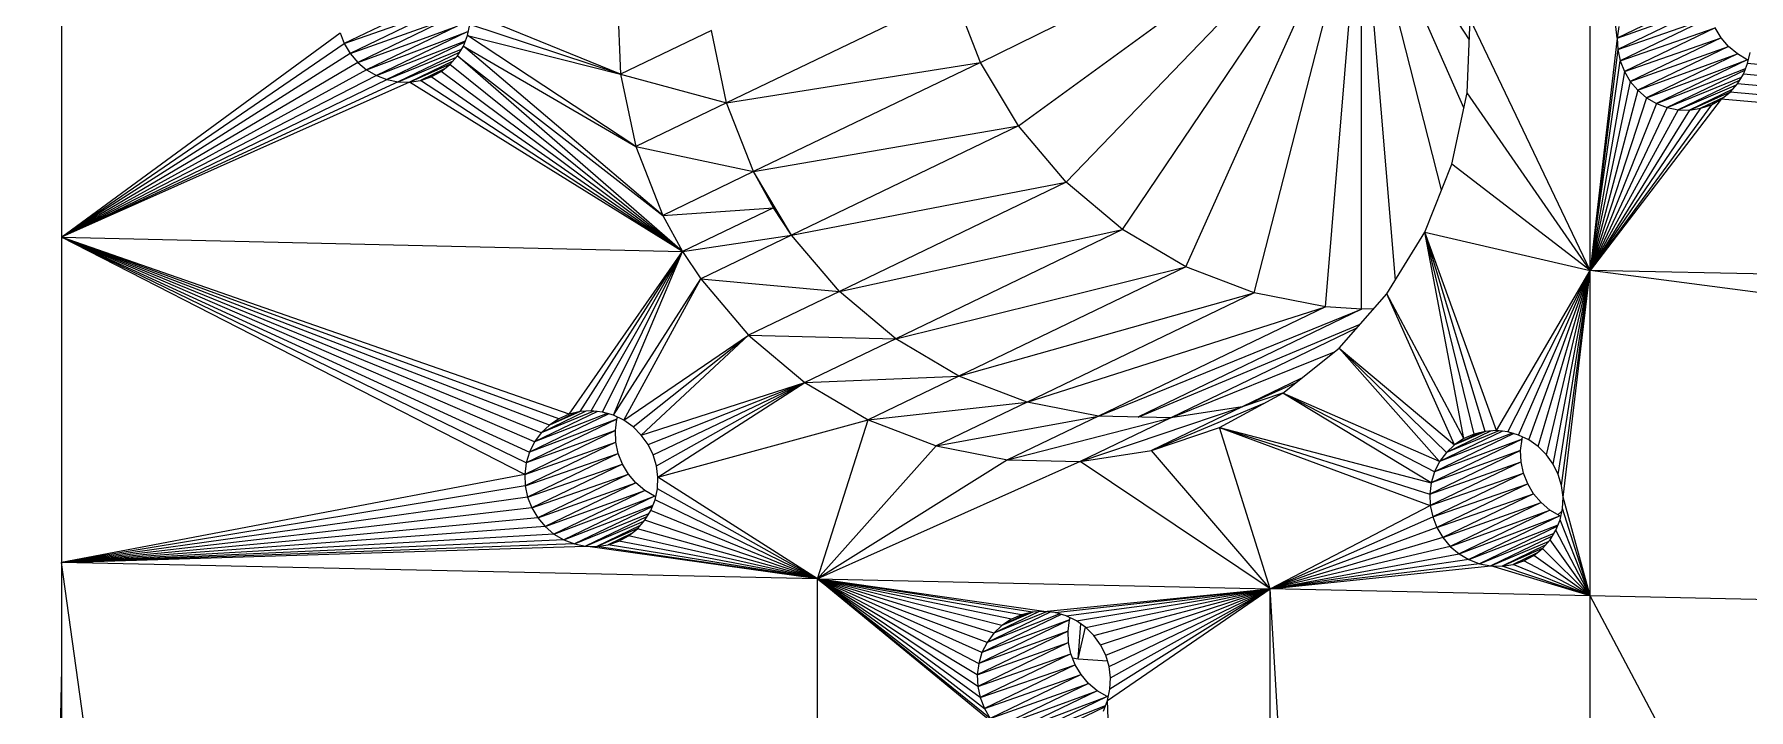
# Model space of a CAD drawing. Header units: millimetres. Extents: x -72 to 40, y 37 to 183.
# Drawn here: x -68.02 to -61.73, y 143.31 to 145.79 of the extents above; entities that cross this region are included whole.
import ezdxf

# ---------------------------------------------------------------- set-up
doc = ezdxf.new("R2010")
doc.units = ezdxf.units.MM
doc.layers.add('Shape2DView002', color=7, linetype='CONTINUOUS')

msp = doc.modelspace()

# ---------------------------------------------------------------- linework, layer by layer
at = {"layer": 'Shape2DView002'}
for p, q in [((-62.3162, 144.9242), (-62.3162, 146.6124)), ((-62.2168, 145.7767), (-62.3162, 146.6124)), ((-64.5522, 145.6874), (-63.1548, 146.3735)), ((-64.413, 145.4545), (-63.1548, 146.3735)), ((-64.2377, 145.248), (-63.1548, 146.3735)), ((-64.0312, 145.0739), (-63.1548, 146.3735)), ((-63.7994, 144.9372), (-63.1548, 146.3735)), ((-63.5491, 144.8418), (-63.1548, 146.3735)), ((-63.2875, 144.7905), (-63.1548, 146.3735)), ((-63.1548, 144.7819), (-63.1548, 146.3735)), ((-63.0307, 144.8887), (-63.1548, 146.3735)), ((-63.1548, 146.3735), (-62.7595, 145.7701)), ((-62.8609, 145.2194), (-63.1548, 146.3735)), ((-62.7794, 145.5207), (-63.1548, 146.3735)), ((-67.9223, 145.8905), (-67.9223, 145.0465)), ((-66.5529, 145.9164), (-66.8857, 145.756)), ((-65.8835, 145.9136), (-65.8723, 145.6437)), ((-64.6512, 145.94), (-65.4834, 145.539)), ((-64.5522, 145.6874), (-64.6512, 145.94)), ((-61.8838, 145.9371), (-62.2168, 145.7767)), ((-62.2168, 145.7767), (-61.8821, 145.8949)), ((-61.8821, 145.8949), (-62.215, 145.7345)), ((-66.8857, 145.756), (-66.5311, 145.88)), ((-66.5311, 145.88), (-66.864, 145.7196)), ((-66.864, 145.7196), (-66.5037, 145.8477)), ((-66.5037, 145.8477), (-66.8366, 145.6873)), ((-66.8366, 145.6873), (-66.4714, 145.8205)), ((-66.4714, 145.8205), (-66.8044, 145.6601)), ((-66.4336, 145.7853), (-66.4248, 145.8263)), ((-65.8723, 145.6437), (-66.4248, 145.8263)), ((-65.8723, 145.6437), (-66.4231, 145.8684)), ((-62.7676, 145.576), (-62.7563, 145.8454)), ((-62.3162, 144.9242), (-62.7563, 145.8454)), ((-62.2115, 145.8184), (-62.2168, 145.7767)), ((-62.215, 145.7345), (-61.8734, 145.8535)), ((-61.8734, 145.8535), (-62.2062, 145.6931)), ((-67.9223, 145.0465), (-66.9012, 145.7954)), ((-67.9223, 145.0465), (-66.8857, 145.756)), ((-66.9012, 145.7954), (-66.8857, 145.756)), ((-66.8857, 145.756), (-66.864, 145.7196)), ((-66.8044, 145.6601), (-66.4352, 145.7992)), ((-66.4352, 145.7992), (-66.7681, 145.6388)), ((-66.7681, 145.6388), (-66.441, 145.7667)), ((-66.443, 145.7617), (-66.7291, 145.6239)), ((-66.449, 145.7465), (-66.4336, 145.7853)), ((-65.8163, 145.3786), (-66.4336, 145.7853)), ((-66.4336, 145.7853), (-65.8723, 145.6437)), ((-65.5393, 145.8041), (-65.8723, 145.6437)), ((-65.4834, 145.539), (-65.5393, 145.8041)), ((-65.4834, 145.539), (-65.5393, 145.8041)), ((-62.2168, 145.7767), (-62.3162, 144.9242)), ((-62.2168, 145.7767), (-62.215, 145.7345)), ((-62.2062, 145.6931), (-61.8579, 145.814)), ((-61.8579, 145.814), (-62.1908, 145.6536)), ((-62.1908, 145.6536), (-61.8361, 145.7776)), ((-61.8361, 145.7776), (-62.169, 145.6172)), ((-61.8361, 145.7776), (-61.8579, 145.814)), ((-61.8087, 145.7454), (-61.8361, 145.7776)), ((-66.864, 145.7196), (-67.9223, 145.0465)), ((-66.864, 145.7196), (-66.8366, 145.6873)), ((-66.7291, 145.6239), (-66.4559, 145.7352)), ((-66.4624, 145.7246), (-66.6881, 145.6158)), ((-66.6881, 145.6158), (-66.4744, 145.7069)), ((-66.4982, 145.6799), (-66.4708, 145.711)), ((-66.4708, 145.711), (-66.449, 145.7465)), ((-65.6448, 144.9938), (-66.4708, 145.711)), ((-66.4708, 145.711), (-65.7174, 145.1259)), ((-65.7174, 145.1259), (-66.449, 145.7465)), ((-66.449, 145.7465), (-65.8163, 145.3786)), ((-62.215, 145.7345), (-62.3162, 144.9242)), ((-62.3162, 144.9242), (-62.2062, 145.6931)), ((-62.215, 145.7345), (-62.2062, 145.6931)), ((-62.2062, 145.6931), (-62.1908, 145.6536)), ((-62.169, 145.6172), (-61.8087, 145.7454)), ((-61.8087, 145.7454), (-62.1416, 145.5849)), ((-62.1416, 145.5849), (-61.7764, 145.7182)), ((-61.7764, 145.7182), (-62.1094, 145.5577)), ((-62.1094, 145.5577), (-61.7402, 145.6968)), ((-61.7402, 145.6968), (-62.0732, 145.5364)), ((-61.7764, 145.7182), (-61.8087, 145.7454)), ((-61.7402, 145.6968), (-61.7764, 145.7182)), ((-61.736, 145.6952), (-61.7402, 145.6968)), ((-61.7386, 145.6829), (-61.7299, 145.7239)), ((-66.8366, 145.6873), (-67.9223, 145.0465)), ((-66.8044, 145.6601), (-67.9223, 145.0465)), ((-66.7681, 145.6388), (-67.9223, 145.0465)), ((-66.8366, 145.6873), (-66.8044, 145.6601)), ((-66.8044, 145.6601), (-66.7681, 145.6388)), ((-66.7681, 145.6388), (-66.7291, 145.6239)), ((-66.4882, 145.6913), (-66.6467, 145.6149)), ((-66.6467, 145.6149), (-66.4965, 145.6819)), ((-66.5201, 145.6625), (-66.6058, 145.6212)), ((-66.6058, 145.6212), (-66.524, 145.6593)), ((-66.6058, 145.6212), (-66.5667, 145.6344)), ((-66.5667, 145.6344), (-66.5305, 145.6541)), ((-65.6448, 144.9938), (-66.5667, 145.6344)), ((-66.5305, 145.6541), (-66.4982, 145.6799)), ((-65.6448, 144.9938), (-66.5305, 145.6541)), ((-65.6448, 144.9938), (-66.4982, 145.6799)), ((-65.8723, 145.6437), (-65.4834, 145.539)), ((-65.8723, 145.6437), (-65.8163, 145.3786)), ((-65.4834, 145.539), (-64.5522, 145.6874)), ((-64.5522, 145.6874), (-65.3844, 145.2864)), ((-64.413, 145.4545), (-64.5522, 145.6874)), ((-62.1908, 145.6536), (-62.3162, 144.9242)), ((-62.1908, 145.6536), (-62.169, 145.6172)), ((-62.0732, 145.5364), (-61.746, 145.6643)), ((-61.7481, 145.6593), (-62.0341, 145.5215)), ((-62.0341, 145.5215), (-61.7611, 145.6328)), ((-61.7759, 145.6086), (-61.7541, 145.6441)), ((-61.7541, 145.6441), (-61.7386, 145.6829)), ((-51.5335, 144.6891), (-61.7541, 145.6441)), ((-51.5335, 144.6891), (-61.7386, 145.6829)), ((-67.9223, 145.0465), (-66.7291, 145.6239)), ((-66.6881, 145.6158), (-67.9223, 145.0465)), ((-66.6467, 145.6149), (-67.9223, 145.0465)), ((-66.7291, 145.6239), (-66.6881, 145.6158)), ((-66.6881, 145.6158), (-66.6467, 145.6149)), ((-66.6467, 145.6149), (-66.6058, 145.6212)), ((-65.6448, 144.9938), (-66.6467, 145.6149)), ((-65.6448, 144.9938), (-66.6058, 145.6212)), ((-62.8235, 145.3133), (-62.7676, 145.576)), ((-62.3162, 144.9242), (-62.7676, 145.576)), ((-62.169, 145.6172), (-62.3162, 144.9242)), ((-62.1416, 145.5849), (-62.3162, 144.9242)), ((-62.169, 145.6172), (-62.1416, 145.5849)), ((-62.1416, 145.5849), (-62.1094, 145.5577)), ((-61.7676, 145.6222), (-61.9932, 145.5134)), ((-61.9932, 145.5134), (-61.7796, 145.6044)), ((-61.7933, 145.5889), (-61.9517, 145.5125)), ((-61.9517, 145.5125), (-61.8016, 145.5795)), ((-61.8355, 145.5518), (-61.8033, 145.5776)), ((-61.8033, 145.5776), (-61.7759, 145.6086)), ((-51.5335, 144.6891), (-61.8033, 145.5776)), ((-51.5335, 144.6891), (-61.7759, 145.6086)), ((-65.4834, 145.539), (-65.8163, 145.3786)), ((-65.3844, 145.2864), (-65.4834, 145.539)), ((-65.3844, 145.2864), (-65.4834, 145.539)), ((-62.1094, 145.5577), (-62.3162, 144.9242)), ((-61.8355, 145.5518), (-62.3162, 144.9242)), ((-62.0732, 145.5364), (-62.3162, 144.9242)), ((-61.8717, 145.532), (-62.3162, 144.9242)), ((-62.0341, 145.5215), (-62.3162, 144.9242)), ((-62.3162, 144.9242), (-61.9108, 145.5188)), ((-61.9932, 145.5134), (-62.3162, 144.9242)), ((-61.9517, 145.5125), (-62.3162, 144.9242)), ((-62.1094, 145.5577), (-62.0732, 145.5364)), ((-62.0732, 145.5364), (-62.0341, 145.5215)), ((-62.0341, 145.5215), (-61.9932, 145.5134)), ((-61.9932, 145.5134), (-61.9517, 145.5125)), ((-61.9517, 145.5125), (-61.9108, 145.5188)), ((-61.8251, 145.5601), (-61.9108, 145.5188)), ((-61.9108, 145.5188), (-61.829, 145.557)), ((-61.9108, 145.5188), (-61.8717, 145.532)), ((-61.8717, 145.532), (-61.8355, 145.5518)), ((-51.5335, 144.6891), (-61.8355, 145.5518)), ((-65.3844, 145.2864), (-64.413, 145.4545)), ((-64.413, 145.4545), (-65.2453, 145.0534)), ((-64.2377, 145.248), (-64.413, 145.4545)), ((-65.8163, 145.3786), (-65.3844, 145.2864)), ((-65.8163, 145.3786), (-65.7174, 145.1259)), ((-65.3844, 145.2864), (-65.7174, 145.1259)), ((-65.312, 145.1543), (-65.3844, 145.2864)), ((-65.2453, 145.0534), (-65.3844, 145.2864)), ((-62.9225, 145.065), (-62.8235, 145.3133)), ((-62.3162, 144.9242), (-62.8235, 145.3133)), ((-65.2453, 145.0534), (-64.2377, 145.248)), ((-64.2377, 145.248), (-65.0699, 144.847)), ((-64.0312, 145.0739), (-64.2377, 145.248)), ((-65.7174, 145.1259), (-65.312, 145.1543)), ((-65.312, 145.1543), (-65.6448, 144.9938)), ((-65.2453, 145.0534), (-65.312, 145.1543)), ((-65.7174, 145.1259), (-65.6448, 144.9938)), ((-65.0699, 144.847), (-64.0312, 145.0739)), ((-64.0312, 145.0739), (-64.8634, 144.6729)), ((-63.7994, 144.9372), (-64.0312, 145.0739)), ((-63.0617, 144.8381), (-62.9225, 145.065)), ((-62.7793, 144.3074), (-62.9225, 145.065)), ((-62.9225, 145.065), (-62.3162, 144.9242)), ((-62.7414, 144.3239), (-62.9225, 145.065)), ((-62.7013, 144.3337), (-62.9225, 145.065)), ((-62.66, 144.3364), (-62.9225, 145.065)), ((-66.2241, 144.1759), (-67.9223, 145.0465)), ((-67.9223, 145.0465), (-67.9223, 143.8528)), ((-67.9223, 145.0465), (-65.6448, 144.9938)), ((-67.9223, 145.0465), (-66.2067, 144.2577)), ((-66.188, 144.295), (-67.9223, 145.0465)), ((-66.1634, 144.3284), (-67.9223, 145.0465)), ((-66.1334, 144.3569), (-67.9223, 145.0465)), ((-66.0991, 144.3798), (-67.9223, 145.0465)), ((-66.0613, 144.3963), (-67.9223, 145.0465)), ((-66.2189, 144.2177), (-67.9223, 145.0465)), ((-65.6448, 144.9938), (-65.2453, 145.0534)), ((-65.2453, 145.0534), (-65.5781, 144.893)), ((-65.0699, 144.847), (-65.2453, 145.0534)), ((-65.2453, 145.0534), (-65.2453, 145.0534)), ((-65.2453, 145.0534), (-65.2453, 145.0534)), ((-65.0699, 144.847), (-65.2453, 145.0534)), ((-66.0613, 144.3963), (-65.6448, 144.9938)), ((-66.0211, 144.4061), (-65.6448, 144.9938)), ((-65.9799, 144.4088), (-65.6448, 144.9938)), ((-65.9385, 144.4043), (-65.6448, 144.9938)), ((-65.8984, 144.3928), (-65.6448, 144.9938)), ((-65.6448, 144.9938), (-65.5781, 144.893)), ((-65.8984, 144.3928), (-65.5781, 144.893)), ((-65.8606, 144.3746), (-65.5781, 144.893)), ((-65.5781, 144.893), (-65.0699, 144.847)), ((-65.5781, 144.893), (-65.4028, 144.6865)), ((-64.8634, 144.6729), (-63.7994, 144.9372)), ((-63.7994, 144.9372), (-64.6316, 144.5362)), ((-63.5491, 144.8418), (-63.7994, 144.9372)), ((-62.66, 144.3364), (-62.3162, 144.9242)), ((-62.6186, 144.3319), (-62.3162, 144.9242)), ((-62.5785, 144.3204), (-62.3162, 144.9242)), ((-62.5408, 144.3022), (-62.3162, 144.9242)), ((-62.5064, 144.2778), (-62.3162, 144.9242)), ((-62.4764, 144.248), (-62.3162, 144.9242)), ((-62.4518, 144.2135), (-62.3162, 144.9242)), ((-62.4331, 144.1754), (-62.3162, 144.9242)), ((-62.4209, 144.1348), (-62.3162, 144.9242)), ((-62.4157, 144.0929), (-62.3162, 144.9242)), ((-62.3162, 143.7305), (-62.3162, 144.9242)), ((-51.5335, 143.4954), (-62.3162, 144.9242)), ((-51.5335, 144.6891), (-62.3162, 144.9242)), ((-65.0699, 144.847), (-65.4028, 144.6865)), ((-64.8633, 144.6729), (-65.0699, 144.847)), ((-65.0699, 144.847), (-65.0699, 144.847)), ((-65.0699, 144.847), (-65.0699, 144.847)), ((-64.8634, 144.6729), (-65.0699, 144.847)), ((-64.6316, 144.5362), (-63.5491, 144.8418)), ((-63.5491, 144.8418), (-64.3813, 144.4408)), ((-63.2875, 144.7905), (-63.5491, 144.8418)), ((-63.237, 144.6393), (-63.0617, 144.8381)), ((-62.8136, 144.2845), (-63.0617, 144.8381)), ((-62.7793, 144.3074), (-63.0617, 144.8381)), ((-64.3813, 144.4408), (-63.2875, 144.7905)), ((-63.2875, 144.7905), (-64.1197, 144.3895)), ((-64.1197, 144.3895), (-63.1548, 144.7819)), ((-63.1548, 144.7819), (-63.9757, 144.3863)), ((-63.1548, 144.7819), (-63.2875, 144.7905)), ((-63.1105, 144.7828), (-63.1548, 144.7819)), ((-65.8606, 144.3746), (-65.4028, 144.6865)), ((-65.8262, 144.3502), (-65.4028, 144.6865)), ((-65.7963, 144.3204), (-65.4028, 144.6865)), ((-65.4028, 144.6865), (-64.8633, 144.6729)), ((-65.4028, 144.6865), (-65.1963, 144.5125)), ((-63.9741, 144.3863), (-63.1596, 144.7272)), ((-63.1729, 144.712), (-63.8543, 144.3837)), ((-64.8633, 144.6729), (-65.1963, 144.5125)), ((-64.8634, 144.6729), (-64.8634, 144.6729)), ((-64.8634, 144.6729), (-64.8634, 144.6729)), ((-64.6316, 144.5362), (-64.8634, 144.6729)), ((-64.6316, 144.5362), (-64.8633, 144.6729)), ((-63.8543, 144.3837), (-63.2542, 144.6256)), ((-63.4435, 144.4742), (-63.237, 144.6393)), ((-62.8682, 144.2226), (-63.237, 144.6393)), ((-63.237, 144.6393), (-62.8136, 144.2845)), ((-62.8436, 144.256), (-63.237, 144.6393)), ((-65.7963, 144.3204), (-65.1963, 144.5125)), ((-65.7716, 144.2859), (-65.1963, 144.5125)), ((-65.753, 144.2478), (-65.1963, 144.5125)), ((-65.7408, 144.2072), (-65.1963, 144.5125)), ((-65.7355, 144.1653), (-65.1963, 144.5125)), ((-65.1963, 144.5125), (-64.6316, 144.5362)), ((-65.1963, 144.5125), (-64.9646, 144.3757)), ((-64.6316, 144.5362), (-64.9646, 144.3757)), ((-64.3813, 144.4408), (-64.6316, 144.5362)), ((-64.6316, 144.5362), (-64.6316, 144.5362)), ((-64.6316, 144.5362), (-64.6316, 144.5362)), ((-64.3813, 144.4408), (-64.6316, 144.5362)), ((-63.3768, 144.5276), (-63.5926, 144.4236)), ((-63.5926, 144.4236), (-63.3973, 144.5112)), ((-64.9646, 144.3757), (-64.3813, 144.4408)), ((-64.3813, 144.4408), (-64.7143, 144.2804)), ((-64.1197, 144.3895), (-64.3813, 144.4408)), ((-63.9256, 144.2632), (-63.5119, 144.4369)), ((-63.6753, 144.3476), (-63.4435, 144.4742)), ((-63.4451, 144.4734), (-63.5926, 144.4236)), ((-63.4451, 144.4734), (-63.5926, 144.4236)), ((-62.899, 144.1453), (-63.4435, 144.4742)), ((-62.8869, 144.1853), (-63.4435, 144.4742)), ((-62.8682, 144.2226), (-63.4435, 144.4742)), ((-65.8859, 144.3781), (-66.2189, 144.2177)), ((-65.916, 144.3978), (-66.2067, 144.2577)), ((-65.8859, 144.3781), (-66.2067, 144.2577)), ((-65.9571, 144.4063), (-66.188, 144.295)), ((-65.9216, 144.3994), (-66.188, 144.295)), ((-65.9708, 144.4078), (-66.1634, 144.3284)), ((-65.9992, 144.4075), (-66.1634, 144.3284)), ((-66.0204, 144.4061), (-66.1334, 144.3569)), ((-66.0418, 144.401), (-66.1334, 144.3569)), ((-66.0991, 144.3798), (-66.1334, 144.3569)), ((-66.0613, 144.3963), (-66.0991, 144.3798)), ((-66.0211, 144.4061), (-66.0613, 144.3963)), ((-65.9799, 144.4088), (-66.0211, 144.4061)), ((-65.9385, 144.4043), (-65.9799, 144.4088)), ((-65.8984, 144.3928), (-65.9385, 144.4043)), ((-65.8606, 144.3746), (-65.8984, 144.3928)), ((-65.8913, 144.3364), (-65.8859, 144.3781)), ((-65.8859, 144.3781), (-65.8836, 144.3857)), ((-65.8262, 144.3502), (-65.8606, 144.3746)), ((-65.7355, 144.1653), (-64.9646, 144.3757)), ((-65.1498, 143.7923), (-64.9646, 144.3757)), ((-64.9646, 144.3757), (-64.7143, 144.2804)), ((-64.7143, 144.2804), (-64.1197, 144.3895)), ((-64.1197, 144.3895), (-64.4527, 144.229)), ((-64.4527, 144.229), (-63.8543, 144.3837)), ((-64.1872, 144.2233), (-63.5926, 144.4236)), ((-63.8543, 144.3837), (-64.1872, 144.2233)), ((-63.8543, 144.3837), (-64.1197, 144.3895)), ((-63.5926, 144.4236), (-63.9256, 144.2632)), ((-63.5926, 144.4236), (-63.8543, 144.3837)), ((-65.8913, 144.3364), (-66.2241, 144.1759)), ((-65.8913, 144.3364), (-66.2189, 144.2177)), ((-66.1634, 144.3284), (-66.188, 144.295)), ((-66.1334, 144.3569), (-66.1634, 144.3284)), ((-65.8894, 144.2942), (-65.8913, 144.3364)), ((-65.7963, 144.3204), (-65.8262, 144.3502)), ((-65.7716, 144.2859), (-65.7963, 144.3204)), ((-63.9256, 144.2632), (-63.6753, 144.3476)), ((-63.49, 143.7561), (-63.6753, 144.3476)), ((-63.6753, 144.3476), (-62.899, 144.1453)), ((-63.6753, 144.3476), (-62.9043, 144.1036)), ((-63.6753, 144.3476), (-62.9026, 144.0614)), ((-62.5962, 144.3254), (-62.8869, 144.1853)), ((-62.6373, 144.3339), (-62.8682, 144.2226)), ((-62.6018, 144.327), (-62.8682, 144.2226)), ((-62.651, 144.3354), (-62.8436, 144.256)), ((-62.6794, 144.3351), (-62.8436, 144.256)), ((-62.7006, 144.3337), (-62.8136, 144.2845)), ((-62.7221, 144.3286), (-62.8136, 144.2845)), ((-62.7414, 144.3239), (-62.7793, 144.3074)), ((-62.7013, 144.3337), (-62.7414, 144.3239)), ((-62.66, 144.3364), (-62.7013, 144.3337)), ((-62.6186, 144.3319), (-62.66, 144.3364)), ((-62.5785, 144.3204), (-62.6186, 144.3319)), ((-62.5408, 144.3022), (-62.5785, 144.3204)), ((-62.5661, 144.3057), (-62.5638, 144.3133)), ((-66.2241, 144.1759), (-65.8894, 144.2942)), ((-65.8894, 144.2942), (-66.2224, 144.1338)), ((-66.2224, 144.1338), (-65.8807, 144.2528)), ((-66.2067, 144.2577), (-66.2189, 144.2177)), ((-65.8807, 144.2528), (-66.2137, 144.0923)), ((-66.188, 144.295), (-66.2067, 144.2577)), ((-65.8807, 144.2528), (-65.8894, 144.2942)), ((-65.8653, 144.2133), (-65.8807, 144.2528)), ((-65.753, 144.2478), (-65.7716, 144.2859)), ((-65.7408, 144.2072), (-65.753, 144.2478)), ((-65.1498, 143.7923), (-64.7143, 144.2804)), ((-64.7143, 144.2804), (-64.4527, 144.229)), ((-64.1872, 144.2233), (-63.9256, 144.2632)), ((-63.49, 143.7561), (-63.9256, 144.2632)), ((-62.5714, 144.264), (-62.9043, 144.1036)), ((-62.5661, 144.3057), (-62.899, 144.1453)), ((-62.5714, 144.264), (-62.899, 144.1453)), ((-62.5661, 144.3057), (-62.8869, 144.1853)), ((-62.8436, 144.256), (-62.8682, 144.2226)), ((-62.8136, 144.2845), (-62.8436, 144.256)), ((-62.7793, 144.3074), (-62.8136, 144.2845)), ((-62.5714, 144.264), (-62.5661, 144.3057)), ((-62.5696, 144.2218), (-62.5714, 144.264)), ((-62.5064, 144.2778), (-62.5408, 144.3022)), ((-62.4764, 144.248), (-62.5064, 144.2778)), ((-62.4518, 144.2135), (-62.4764, 144.248)), ((-66.2189, 144.2177), (-66.2241, 144.1759)), ((-66.2137, 144.0923), (-65.8653, 144.2133)), ((-65.8653, 144.2133), (-66.1982, 144.0529)), ((-65.8436, 144.1769), (-65.8653, 144.2133)), ((-65.7355, 144.1653), (-65.7408, 144.2072)), ((-64.4527, 144.229), (-65.1498, 143.7923)), ((-64.1872, 144.2233), (-65.1498, 143.7923)), ((-64.4527, 144.229), (-64.1872, 144.2233)), ((-63.49, 143.7561), (-64.1872, 144.2233)), ((-62.9043, 144.1036), (-62.5696, 144.2218)), ((-62.5696, 144.2218), (-62.9026, 144.0614)), ((-62.8869, 144.1853), (-62.899, 144.1453)), ((-62.8682, 144.2226), (-62.8869, 144.1853)), ((-62.5609, 144.1804), (-62.5696, 144.2218)), ((-62.4331, 144.1754), (-62.4518, 144.2135)), ((-66.2241, 144.1759), (-67.9223, 143.8528)), ((-66.2224, 144.1338), (-67.9223, 143.8528)), ((-66.2241, 144.1759), (-66.2224, 144.1338)), ((-66.2224, 144.1338), (-66.2137, 144.0923)), ((-66.1982, 144.0529), (-65.8436, 144.1769)), ((-65.8436, 144.1769), (-66.1764, 144.0165)), ((-66.1764, 144.0165), (-65.8162, 144.1446)), ((-65.8162, 144.1446), (-66.149, 143.9842)), ((-65.8162, 144.1446), (-65.8436, 144.1769)), ((-65.7839, 144.1174), (-65.8162, 144.1446)), ((-65.746, 144.0821), (-65.7373, 144.1232)), ((-65.7373, 144.1232), (-65.7355, 144.1653)), ((-65.1498, 143.7923), (-65.7373, 144.1232)), ((-65.1498, 143.7923), (-65.7355, 144.1653)), ((-62.899, 144.1453), (-62.9043, 144.1036)), ((-62.9026, 144.0614), (-62.5609, 144.1804)), ((-62.5609, 144.1804), (-62.8938, 144.0199)), ((-62.8938, 144.0199), (-62.5454, 144.1409)), ((-62.5454, 144.1409), (-62.8784, 143.9805)), ((-62.5454, 144.1409), (-62.5609, 144.1804)), ((-62.5237, 144.1045), (-62.5454, 144.1409)), ((-62.4209, 144.1348), (-62.4331, 144.1754)), ((-62.4157, 144.0929), (-62.4209, 144.1348)), ((-66.2137, 144.0923), (-67.9223, 143.8528)), ((-66.2137, 144.0923), (-66.1982, 144.0529)), ((-66.149, 143.9842), (-65.7839, 144.1174)), ((-65.7839, 144.1174), (-66.1167, 143.957)), ((-66.1167, 143.957), (-65.7477, 144.0961)), ((-65.7477, 144.0961), (-66.0805, 143.9356)), ((-66.0805, 143.9356), (-65.7534, 144.0636)), ((-65.7554, 144.0586), (-66.0414, 143.9207)), ((-65.7477, 144.0961), (-65.7839, 144.1174)), ((-65.7615, 144.0434), (-65.746, 144.0821)), ((-65.7434, 144.0944), (-65.7477, 144.0961)), ((-65.1498, 143.7923), (-65.746, 144.0821)), ((-63.49, 143.7561), (-62.9026, 144.0614)), ((-62.9043, 144.1036), (-62.9026, 144.0614)), ((-62.9026, 144.0614), (-62.8938, 144.0199)), ((-62.8784, 143.9805), (-62.5237, 144.1045)), ((-62.5237, 144.1045), (-62.8566, 143.9441)), ((-62.8566, 143.9441), (-62.4963, 144.0722)), ((-62.4963, 144.0722), (-62.8292, 143.9118)), ((-62.4963, 144.0722), (-62.5237, 144.1045)), ((-62.4641, 144.045), (-62.4963, 144.0722)), ((-62.4175, 144.0508), (-62.4157, 144.0929)), ((-62.3162, 143.7305), (-62.4157, 144.0929)), ((-66.1982, 144.0529), (-67.9223, 143.8528)), ((-66.1764, 144.0165), (-67.9223, 143.8528)), ((-66.1982, 144.0529), (-66.1764, 144.0165)), ((-66.1764, 144.0165), (-66.149, 143.9842)), ((-66.0414, 143.9207), (-65.7684, 144.0321)), ((-65.7749, 144.0215), (-66.0006, 143.9127)), ((-66.0006, 143.9127), (-65.7868, 144.0038)), ((-65.8106, 143.9768), (-65.7832, 144.0079)), ((-65.7832, 144.0079), (-65.7615, 144.0434)), ((-65.1498, 143.7923), (-65.7832, 144.0079)), ((-65.1498, 143.7923), (-65.7615, 144.0434)), ((-63.49, 143.7561), (-62.8938, 144.0199)), ((-62.8938, 144.0199), (-62.8784, 143.9805)), ((-62.8292, 143.9118), (-62.4641, 144.045)), ((-62.4641, 144.045), (-62.7969, 143.8846)), ((-62.7969, 143.8846), (-62.4278, 144.0237)), ((-62.4278, 144.0237), (-62.7607, 143.8633)), ((-62.4278, 144.0237), (-62.4641, 144.045)), ((-62.4417, 143.971), (-62.4262, 144.0098)), ((-62.4352, 144.028), (-62.4196, 144.0405)), ((-62.4236, 144.0221), (-62.4278, 144.0237)), ((-62.4262, 144.0098), (-62.4175, 144.0508)), ((-62.3162, 143.7305), (-62.4262, 144.0098)), ((-62.3162, 143.7305), (-62.4175, 144.0508)), ((-66.149, 143.9842), (-67.9223, 143.8528)), ((-66.1167, 143.957), (-67.9223, 143.8528)), ((-66.0805, 143.9356), (-67.9223, 143.8528)), ((-66.149, 143.9842), (-66.1167, 143.957)), ((-66.1167, 143.957), (-66.0805, 143.9356)), ((-66.0805, 143.9356), (-66.0414, 143.9207)), ((-65.8006, 143.9882), (-65.9591, 143.9118)), ((-65.9591, 143.9118), (-65.8089, 143.9788)), ((-65.8325, 143.9594), (-65.9182, 143.9181)), ((-65.9182, 143.9181), (-65.8364, 143.9562)), ((-65.8791, 143.9313), (-65.8429, 143.951)), ((-65.8429, 143.951), (-65.8106, 143.9768)), ((-65.1498, 143.7923), (-65.8429, 143.951)), ((-65.1498, 143.7923), (-65.8106, 143.9768)), ((-62.8784, 143.9805), (-63.49, 143.7561)), ((-62.8566, 143.9441), (-63.49, 143.7561)), ((-62.8784, 143.9805), (-62.8566, 143.9441)), ((-62.8566, 143.9441), (-62.8292, 143.9118)), ((-62.7607, 143.8633), (-62.4336, 143.9912)), ((-62.4356, 143.9862), (-62.7216, 143.8484)), ((-62.7216, 143.8484), (-62.4486, 143.9597)), ((-62.4551, 143.9491), (-62.6807, 143.8403)), ((-62.4908, 143.9044), (-62.4634, 143.9355)), ((-62.4634, 143.9355), (-62.4417, 143.971)), ((-62.3162, 143.7305), (-62.4634, 143.9355)), ((-62.3162, 143.7305), (-62.4417, 143.971)), ((-66.0414, 143.9207), (-67.9223, 143.8528)), ((-67.9223, 143.8528), (-66.0006, 143.9127)), ((-66.0414, 143.9207), (-66.0006, 143.9127)), ((-66.0006, 143.9127), (-65.9591, 143.9118)), ((-65.1498, 143.7923), (-66.0006, 143.9127)), ((-65.9591, 143.9118), (-65.9182, 143.9181)), ((-65.1498, 143.7923), (-65.9591, 143.9118)), ((-65.9182, 143.9181), (-65.8791, 143.9313)), ((-65.1498, 143.7923), (-65.9182, 143.9181)), ((-65.1498, 143.7923), (-65.8791, 143.9313)), ((-62.8292, 143.9118), (-63.49, 143.7561)), ((-63.49, 143.7561), (-62.7969, 143.8846)), ((-62.8292, 143.9118), (-62.7969, 143.8846)), ((-62.7969, 143.8846), (-62.7607, 143.8633)), ((-62.6807, 143.8403), (-62.467, 143.9314)), ((-62.4808, 143.9158), (-62.6392, 143.8394)), ((-62.6392, 143.8394), (-62.4891, 143.9064)), ((-62.5127, 143.887), (-62.5984, 143.8457)), ((-62.5984, 143.8457), (-62.5166, 143.8839)), ((-62.5592, 143.8589), (-62.5231, 143.8786)), ((-62.5231, 143.8786), (-62.4908, 143.9044)), ((-62.3162, 143.7305), (-62.5231, 143.8786)), ((-62.3162, 143.7305), (-62.4908, 143.9044)), ((-65.1498, 123.7296), (-67.9223, 143.8528)), ((-67.9223, 143.8528), (-67.9223, 123.7901)), ((-65.1498, 143.7923), (-67.9223, 143.8528)), ((-62.7607, 143.8633), (-63.49, 143.7561)), ((-62.7216, 143.8484), (-63.49, 143.7561)), ((-63.49, 143.7561), (-62.6807, 143.8403)), ((-62.7607, 143.8633), (-62.7216, 143.8484)), ((-62.7216, 143.8484), (-62.6807, 143.8403)), ((-62.6807, 143.8403), (-62.6392, 143.8394)), ((-62.3162, 143.7305), (-62.6807, 143.8403)), ((-62.6392, 143.8394), (-62.5984, 143.8457)), ((-62.3162, 143.7305), (-62.6392, 143.8394)), ((-62.5984, 143.8457), (-62.5592, 143.8589)), ((-62.3162, 143.7305), (-62.5984, 143.8457)), ((-62.3162, 143.7305), (-62.5592, 143.8589)), ((-65.1498, 123.7296), (-65.1498, 143.7923)), ((-64.4891, 143.2488), (-65.1498, 143.7923)), ((-65.1498, 143.7923), (-63.49, 143.7561)), ((-65.1498, 143.7923), (-64.5589, 143.4822)), ((-64.5468, 143.5223), (-65.1498, 143.7923)), ((-64.5282, 143.5596), (-65.1498, 143.7923)), ((-64.5035, 143.5929), (-65.1498, 143.7923)), ((-65.1498, 143.7923), (-64.5382, 143.3174)), ((-64.5537, 143.3569), (-65.1498, 143.7923)), ((-64.4735, 143.6214), (-65.1498, 143.7923)), ((-64.4391, 143.6443), (-65.1498, 143.7923)), ((-64.4014, 143.6609), (-65.1498, 143.7923)), ((-64.5624, 143.3983), (-65.1498, 143.7923)), ((-64.5642, 143.4405), (-65.1498, 143.7923)), ((-64.3613, 143.6706), (-65.1498, 143.7923)), ((-64.3199, 143.6733), (-65.1498, 143.7923)), ((-64.5165, 143.281), (-65.1498, 143.7923)), ((-64.3199, 143.6733), (-63.49, 143.7561)), ((-64.2786, 143.6688), (-63.49, 143.7561)), ((-64.2385, 143.6573), (-63.49, 143.7561)), ((-64.2006, 143.6391), (-63.49, 143.7561)), ((-64.1663, 143.6147), (-63.49, 143.7561)), ((-64.1364, 143.5849), (-63.49, 143.7561)), ((-64.1117, 143.5505), (-63.49, 143.7561)), ((-64.093, 143.5124), (-63.49, 143.7561)), ((-64.0861, 143.3467), (-63.49, 143.7561)), ((-64.0809, 143.4718), (-63.49, 143.7561)), ((-63.49, 143.7561), (-64.0774, 143.3877)), ((-64.0756, 143.4299), (-63.49, 143.7561)), ((-63.49, 123.6934), (-63.49, 143.7561)), ((-62.3162, 123.6678), (-63.49, 143.7561)), ((-62.3162, 143.7305), (-63.49, 143.7561)), ((-62.3162, 123.6678), (-62.3162, 143.7305)), ((-51.5335, 123.4327), (-62.3162, 143.7305)), ((-51.5335, 143.4954), (-62.3162, 143.7305)), ((-64.2261, 143.6427), (-64.5589, 143.4822)), ((-64.2561, 143.6624), (-64.5468, 143.5223)), ((-64.2261, 143.6427), (-64.5468, 143.5223)), ((-64.2972, 143.6708), (-64.5282, 143.5596)), ((-64.2617, 143.664), (-64.5282, 143.5596)), ((-64.3108, 143.6723), (-64.5035, 143.5929)), ((-64.3393, 143.672), (-64.5035, 143.5929)), ((-64.4735, 143.6214), (-64.5035, 143.5929)), ((-64.3604, 143.6707), (-64.4735, 143.6214)), ((-64.3818, 143.6656), (-64.4735, 143.6214)), ((-64.4391, 143.6443), (-64.4735, 143.6214)), ((-64.4014, 143.6609), (-64.4391, 143.6443)), ((-64.3613, 143.6706), (-64.4014, 143.6609)), ((-64.3199, 143.6733), (-64.3613, 143.6706)), ((-64.2786, 143.6688), (-64.3199, 143.6733)), ((-64.2385, 143.6573), (-64.2786, 143.6688)), ((-64.2006, 143.6391), (-64.2385, 143.6573)), ((-64.2313, 143.6009), (-64.2261, 143.6427)), ((-64.2261, 143.6427), (-64.2238, 143.6503)), ((-64.1663, 143.6147), (-64.2006, 143.6391)), ((-64.1944, 143.4991), (-64.1837, 143.6271)), ((-64.2313, 143.6009), (-64.5642, 143.4405)), ((-64.5642, 143.4405), (-64.2296, 143.5587)), ((-64.2296, 143.5587), (-64.5624, 143.3983)), ((-64.2313, 143.6009), (-64.5589, 143.4822)), ((-64.5282, 143.5596), (-64.5468, 143.5223)), ((-64.5035, 143.5929), (-64.5282, 143.5596)), ((-64.2296, 143.5587), (-64.2313, 143.6009)), ((-64.2208, 143.5173), (-64.2296, 143.5587)), ((-64.1944, 143.4991), (-64.1671, 143.6153)), ((-64.1364, 143.5849), (-64.1663, 143.6147)), ((-64.1117, 143.5505), (-64.1364, 143.5849)), ((-64.5624, 143.3983), (-64.2208, 143.5173)), ((-64.5468, 143.5223), (-64.5589, 143.4822)), ((-64.2208, 143.5173), (-64.5537, 143.3569)), ((-64.2054, 143.4778), (-64.2208, 143.5173)), ((-64.2153, 143.5032), (-64.1944, 143.4991)), ((-64.1944, 143.4991), (-64.0869, 143.4921)), ((-64.093, 143.5124), (-64.1117, 143.5505)), ((-64.0809, 143.4718), (-64.093, 143.5124)), ((-67.9223, 143.4624), (-69.813, 67.1653)), ((-64.5589, 143.4822), (-64.5642, 143.4405)), ((-64.5642, 143.4405), (-64.5624, 143.3983)), ((-64.5537, 143.3569), (-64.2054, 143.4778)), ((-64.2054, 143.4778), (-64.5382, 143.3174)), ((-64.5382, 143.3174), (-64.1836, 143.4414)), ((-64.1836, 143.4414), (-64.5165, 143.281)), ((-64.1836, 143.4414), (-64.2054, 143.4778)), ((-64.1562, 143.4092), (-64.1836, 143.4414)), ((-64.0756, 143.4299), (-64.0809, 143.4718)), ((-64.0774, 143.3877), (-64.0756, 143.4299)), ((-64.5624, 143.3983), (-64.5537, 143.3569)), ((-64.5165, 143.281), (-64.1562, 143.4092)), ((-64.1562, 143.4092), (-64.4891, 143.2488)), ((-64.4891, 143.2488), (-64.1239, 143.382)), ((-64.1239, 143.382), (-64.4569, 143.2216)), ((-64.1239, 143.382), (-64.1562, 143.4092)), ((-64.0877, 143.3606), (-64.1239, 143.382)), ((-64.0861, 143.3467), (-64.0774, 143.3877)), ((-64.5537, 143.3569), (-64.5382, 143.3174)), ((-64.5382, 143.3174), (-64.5165, 143.281)), ((-64.4569, 143.2216), (-64.0877, 143.3606)), ((-64.0877, 143.3606), (-64.4207, 143.2002)), ((-64.4207, 143.2002), (-64.0935, 143.3282)), ((-64.0955, 143.3231), (-64.3816, 143.1853)), ((-64.1016, 143.3079), (-64.0861, 143.3467)), ((-64.0835, 143.359), (-64.0877, 143.3606)), ((-63.49, 123.6934), (-64.0861, 143.3467))]:
    msp.add_line(p, q, dxfattribs=at)

doc.saveas('drawing.dxf')
